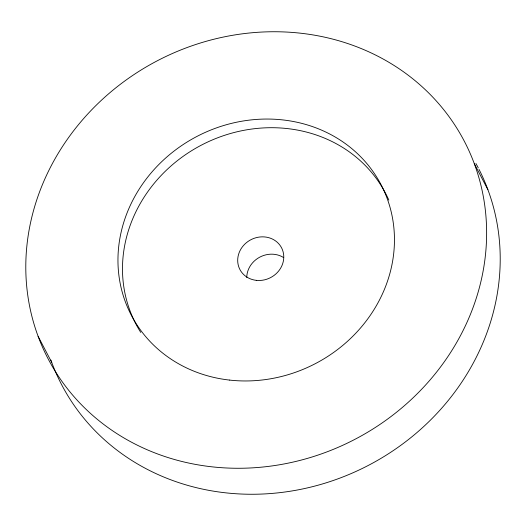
<?xml version="1.0" encoding="UTF-8"?>
<svg xmlns="http://www.w3.org/2000/svg" width="526" height="526" viewBox="0 0 526 526"><rect width="100%" height="100%" fill="white"/><g stroke="black" fill="none" stroke-linecap="round" stroke-linejoin="round"><path stroke-width="0.79" d="M474.301 163.678A234.826 213.517 -27.6 0 1 211.544 466.779A234.826 213.517 -27.6 0 1 82.773 119.56A234.826 213.517 -27.6 0 1 474.301 163.678L487.891 189.669M38.109 336.331L51.699 362.322M140.784 332.445A140.896 128.107 -27.6 0 1 200.222 145.748A140.896 128.107 -27.6 0 1 388.832 200.084M246.753 277.524A23.486 21.349 -27.6 0 1 259.574 257.247A23.486 21.349 -27.6 0 1 283.632 257.569M479.015 169.359A234.826 213.517 -27.6 0 1 354.149 472.256A234.826 213.517 -27.6 0 1 50.871 360.054M475.925 163.514A234.826 213.517 -27.6 0 1 478.259 167.893M229.408 380.068A140.896 128.107 -27.6 0 0 387.064 198.21A140.896 128.107 -27.6 0 0 152.145 171.739A140.896 128.107 -27.6 0 0 229.408 380.068M256.267 280.345A23.486 21.349 -27.6 0 0 282.547 250.034A23.486 21.349 -27.6 0 0 243.393 245.622A23.486 21.349 -27.6 0 0 256.267 280.345"/></g></svg>
